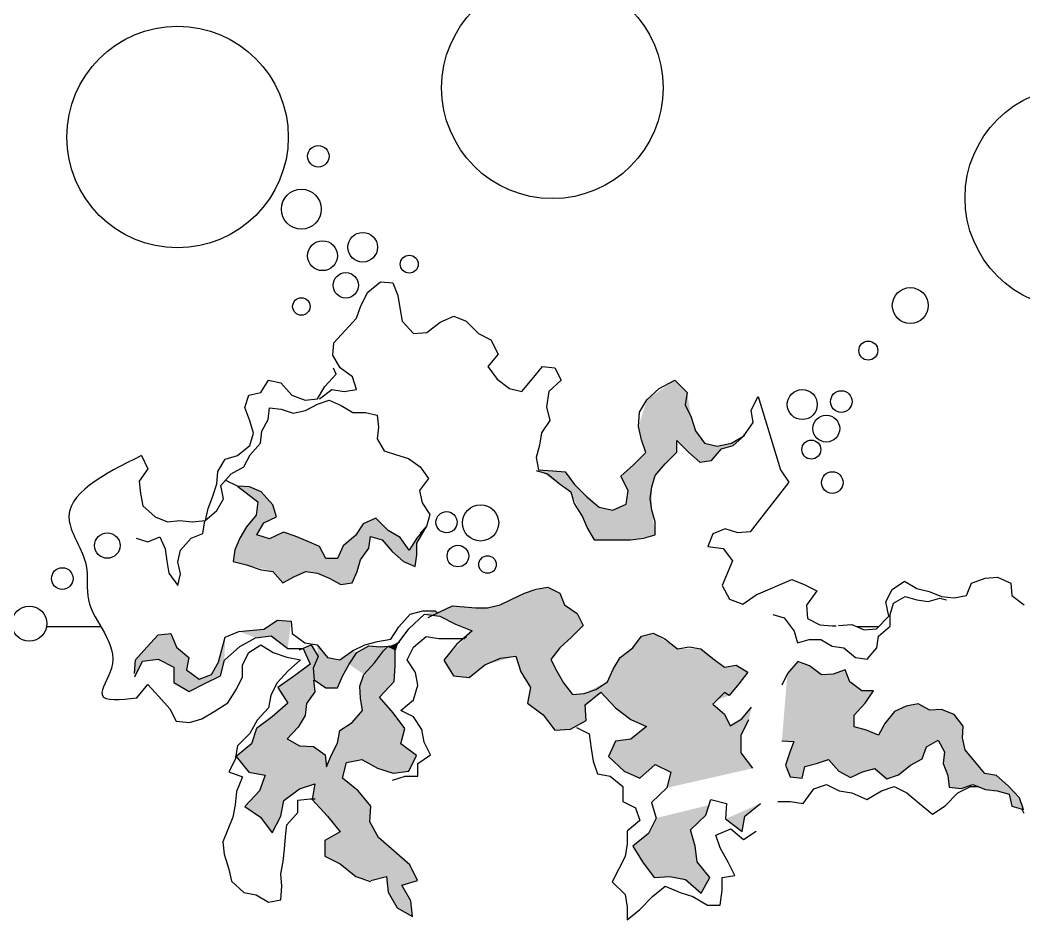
# Model space of a CAD drawing. Header units: millimetres. Extents: x 2133.42 to 2134.8, y 649.95 to 651.52.
# Drawn here: x 2134.3873 to 2134.4541, y 650.9925 to 651.0523 of the extents above; entities that cross this region are included whole.
import ezdxf

# ---------------------------------------------------------------- set-up
doc = ezdxf.new("R2010")
doc.units = ezdxf.units.MM
doc.linetypes.add('CONTINUA', pattern=[0])
for name, color, linetype in [('Hojas01', 64, 'Continuous'), ('Hojas02', 62, 'CONTINUA'), ('Tiesto', 32, 'Continuous')]:
    doc.layers.add(name, color=color, linetype=linetype)

msp = doc.modelspace()

# ---------------------------------------------------------------- linework, layer by layer
at = {"layer": 'Hojas01'}
for centre in [(2134.422747, 651.047821), (2134.397816, 651.044552), (2134.457557, 651.04051)]:
    msp.add_circle(centre, 0.007364, dxfattribs=at)
at = {"layer": 'Hojas02'}
for p, q in [((2134.410482, 651.034231), (2134.411306, 651.034918)), ((2134.411306, 651.034918), (2134.412131, 651.034849)), ((2134.412131, 651.034849), (2134.412474, 651.034025)), ((2134.410001, 651.033339), (2134.410482, 651.034231)), ((2134.412474, 651.034025), (2134.412611, 651.033201)), ((2134.409727, 651.032515), (2134.410001, 651.033339)), ((2134.412611, 651.033201), (2134.412749, 651.032309)), ((2134.408971, 651.031691), (2134.409727, 651.032515)), ((2134.412749, 651.032309), (2134.413504, 651.031485)), ((2134.414397, 651.031554), (2134.41529, 651.03224)), ((2134.41529, 651.03224), (2134.416183, 651.032652)), ((2134.416183, 651.032652), (2134.417007, 651.032309)), ((2134.417007, 651.032309), (2134.417831, 651.031485)), ((2134.408215, 651.030867), (2134.408971, 651.031691)), ((2134.413504, 651.031485), (2134.414397, 651.031554)), ((2134.417831, 651.031485), (2134.418656, 651.031073)), ((2134.408147, 651.030043), (2134.408215, 651.030867)), ((2134.418656, 651.031073), (2134.419137, 651.030112)), ((2134.408628, 651.02922), (2134.408147, 651.030043)), ((2134.419137, 651.030112), (2134.41845, 651.029288)), ((2134.407623, 651.02797), (2134.40836, 651.028788)), ((2134.40836, 651.028788), (2134.408196, 651.029197)), ((2134.409452, 651.028602), (2134.408628, 651.02922)), ((2134.41845, 651.029288), (2134.419068, 651.028464)), ((2134.421403, 651.028464), (2134.42209, 651.029288)), ((2134.42209, 651.029288), (2134.422914, 651.02922)), ((2134.422914, 651.02922), (2134.423326, 651.028396)), ((2134.403366, 651.027561), (2134.403857, 651.028379)), ((2134.403857, 651.028379), (2134.404676, 651.028215)), ((2134.404676, 651.028215), (2134.405413, 651.027397)), ((2134.409727, 651.027778), (2134.409452, 651.028602)), ((2134.419068, 651.028464), (2134.419892, 651.027846)), ((2134.420716, 651.027641), (2134.421403, 651.028464)), ((2134.423326, 651.028396), (2134.422502, 651.027641)), ((2134.429852, 651.027846), (2134.430882, 651.028396)), ((2134.430882, 651.028396), (2134.431706, 651.027572)), ((2134.402302, 651.026579), (2134.402547, 651.027397)), ((2134.402547, 651.027397), (2134.403366, 651.027561)), ((2134.405413, 651.027397), (2134.406313, 651.02707)), ((2134.407132, 651.027151), (2134.407623, 651.02797)), ((2134.407254, 651.02716), (2134.408078, 651.027778)), ((2134.408078, 651.027778), (2134.408902, 651.027641)), ((2134.408902, 651.027641), (2134.409727, 651.027778)), ((2134.419892, 651.027846), (2134.420716, 651.027641)), ((2134.422502, 651.027641), (2134.422365, 651.026611)), ((2134.429027, 651.027091), (2134.429852, 651.027846)), ((2134.431706, 651.027572), (2134.431569, 651.026748)), ((2134.406313, 651.02707), (2134.407132, 651.027151)), ((2134.406334, 651.026376), (2134.40712, 651.026791)), ((2134.40712, 651.026791), (2134.407905, 651.027068)), ((2134.407905, 651.027068), (2134.40869, 651.026699)), ((2134.40869, 651.026699), (2134.409476, 651.026237)), ((2134.428546, 651.026268), (2134.429027, 651.027091)), ((2134.431569, 651.026748), (2134.431981, 651.025924)), ((2134.435965, 651.026405), (2134.436445, 651.027297)), ((2134.436445, 651.027297), (2134.437922, 651.022423)), ((2134.402629, 651.025679), (2134.402302, 651.026579)), ((2134.40384, 651.025776), (2134.403932, 651.026561)), ((2134.403932, 651.026561), (2134.404717, 651.026468)), ((2134.404717, 651.026468), (2134.405503, 651.026191)), ((2134.405503, 651.026191), (2134.406334, 651.026376)), ((2134.409476, 651.026237), (2134.410307, 651.026237)), ((2134.410307, 651.026237), (2134.411092, 651.026053)), ((2134.411092, 651.026053), (2134.411185, 651.025268)), ((2134.422365, 651.026611), (2134.422571, 651.025718)), ((2134.428478, 651.025306), (2134.428546, 651.026268)), ((2134.436102, 651.025581), (2134.435965, 651.026405)), ((2134.402875, 651.02486), (2134.402629, 651.025679)), ((2134.403424, 651.024991), (2134.40384, 651.025776)), ((2134.422571, 651.025718), (2134.422021, 651.024894)), ((2134.431981, 651.025924), (2134.432256, 651.025032)), ((2134.435484, 651.024689), (2134.436102, 651.025581)), ((2134.402629, 651.024042), (2134.402875, 651.02486)), ((2134.403332, 651.024206), (2134.403424, 651.024991)), ((2134.411185, 651.025268), (2134.411092, 651.024483)), ((2134.422021, 651.024894), (2134.421884, 651.024071)), ((2134.428684, 651.024414), (2134.428478, 651.025306)), ((2134.432256, 651.025032), (2134.432874, 651.024208)), ((2134.43466, 651.024208), (2134.435484, 651.024689)), ((2134.434765, 651.024042), (2134.435536, 651.024703)), ((2134.435536, 651.024703), (2134.435536, 651.024813)), ((2134.401811, 651.023388), (2134.402629, 651.024042)), ((2134.402639, 651.023421), (2134.403332, 651.024206)), ((2134.411092, 651.024483), (2134.411554, 651.023698)), ((2134.421884, 651.024071), (2134.421678, 651.023247)), ((2134.428959, 651.02359), (2134.428684, 651.024414)), ((2134.431021, 651.023602), (2134.431021, 651.024373)), ((2134.431021, 651.024373), (2134.431792, 651.023602)), ((2134.432874, 651.024208), (2134.433698, 651.024002)), ((2134.433698, 651.024002), (2134.43466, 651.024208)), ((2134.433994, 651.023822), (2134.434765, 651.024042)), ((2134.395425, 651.023388), (2134.395835, 651.022488)), ((2134.400992, 651.023142), (2134.401811, 651.023388)), ((2134.402223, 651.022636), (2134.402639, 651.023421)), ((2134.411554, 651.023698), (2134.412386, 651.023421)), ((2134.412386, 651.023421), (2134.413171, 651.02319)), ((2134.428134, 651.022766), (2134.428959, 651.02359)), ((2134.43025, 651.022832), (2134.431021, 651.023602)), ((2134.431792, 651.023602), (2134.432563, 651.022942)), ((2134.433334, 651.023052), (2134.433994, 651.023822)), ((2134.400501, 651.022324), (2134.400992, 651.023142)), ((2134.413171, 651.02319), (2134.413957, 651.022636)), ((2134.421678, 651.023247), (2134.421815, 651.022423)), ((2134.42731, 651.022011), (2134.428134, 651.022766)), ((2134.42959, 651.022061), (2134.43025, 651.022832)), ((2134.432563, 651.022942), (2134.433334, 651.023052)), ((2134.395835, 651.022488), (2134.395262, 651.021669)), ((2134.400419, 651.021506), (2134.400501, 651.022324)), ((2134.400698, 651.021389), (2134.401391, 651.022174)), ((2134.401391, 651.022174), (2134.402223, 651.022636)), ((2134.413957, 651.022636), (2134.414511, 651.021851)), ((2134.421662, 651.022392), (2134.422433, 651.022172)), ((2134.421815, 651.022423), (2134.422777, 651.022354)), ((2134.422433, 651.022172), (2134.423203, 651.021511)), ((2134.422777, 651.022354), (2134.423601, 651.022286)), ((2134.423601, 651.022286), (2134.424219, 651.021462)), ((2134.427791, 651.02105), (2134.42731, 651.022011)), ((2134.42937, 651.021291), (2134.42959, 651.022061)), ((2134.437922, 651.022423), (2134.438472, 651.021599)), ((2134.395262, 651.021669), (2134.395343, 651.020851)), ((2134.400173, 651.020687), (2134.400419, 651.021506)), ((2134.400883, 651.020512), (2134.400698, 651.021389)), ((2134.401807, 651.021343), (2134.401022, 651.021712)), ((2134.402592, 651.021297), (2134.401807, 651.021343)), ((2134.401807, 651.021343), (2134.403164, 651.020301)), ((2134.414511, 651.021851), (2134.41391, 651.021066)), ((2134.423203, 651.021511), (2134.423974, 651.020961)), ((2134.424219, 651.021462), (2134.425044, 651.020638)), ((2134.438472, 651.021599), (2134.435896, 651.018304)), ((2134.395343, 651.020851), (2134.395507, 651.020033)), ((2134.399846, 651.019869), (2134.400173, 651.020687)), ((2134.403378, 651.020974), (2134.402592, 651.021297)), ((2134.404163, 651.020096), (2134.403378, 651.020974)), ((2134.41391, 651.021066), (2134.414095, 651.020235)), ((2134.423974, 651.020961), (2134.424194, 651.020191)), ((2134.427654, 651.020158), (2134.427791, 651.02105)), ((2134.42926, 651.020521), (2134.42937, 651.021291)), ((2134.395507, 651.020033), (2134.396326, 651.019296)), ((2134.400421, 651.019727), (2134.400883, 651.020512)), ((2134.403164, 651.020301), (2134.403053, 651.01942)), ((2134.404394, 651.019311), (2134.404163, 651.020096)), ((2134.414095, 651.020235), (2134.414603, 651.01945)), ((2134.424194, 651.020191), (2134.424745, 651.01931)), ((2134.425044, 651.020638), (2134.425868, 651.019952)), ((2134.426761, 651.019746), (2134.427654, 651.020158)), ((2134.42937, 651.01975), (2134.42926, 651.020521)), ((2134.399636, 651.019034), (2134.400421, 651.019727)), ((2134.399682, 651.019051), (2134.399846, 651.019869)), ((2134.403053, 651.01942), (2134.402393, 651.01865)), ((2134.414603, 651.01945), (2134.414372, 651.018665)), ((2134.425868, 651.019952), (2134.426761, 651.019746)), ((2134.42959, 651.01898), (2134.42937, 651.01975)), ((2134.396326, 651.019296), (2134.397144, 651.018969)), ((2134.397144, 651.018969), (2134.397963, 651.019051)), ((2134.397963, 651.019051), (2134.398782, 651.018969)), ((2134.398782, 651.018969), (2134.399682, 651.019051)), ((2134.399497, 651.018203), (2134.399636, 651.019034)), ((2134.403101, 651.018111), (2134.403563, 651.018896)), ((2134.403563, 651.018896), (2134.404394, 651.019311)), ((2134.410169, 651.01885), (2134.40966, 651.018065)), ((2134.411, 651.019219), (2134.410169, 651.01885)), ((2134.411832, 651.018388), (2134.411, 651.019219)), ((2134.414372, 651.018665), (2134.413726, 651.01788)), ((2134.413734, 651.017549), (2134.414372, 651.018665)), ((2134.414372, 651.018665), (2134.413954, 651.01821)), ((2134.424745, 651.01931), (2134.425075, 651.01854)), ((2134.42959, 651.0181), (2134.42959, 651.01898)), ((2134.398712, 651.01788), (2134.399497, 651.018203)), ((2134.402393, 651.01865), (2134.401952, 651.017879)), ((2134.403932, 651.017834), (2134.403101, 651.018111)), ((2134.404856, 651.018296), (2134.403932, 651.017834)), ((2134.405641, 651.018019), (2134.404856, 651.018296)), ((2134.406427, 651.017695), (2134.405641, 651.018019)), ((2134.40966, 651.018065), (2134.408829, 651.017372)), ((2134.410541, 651.017219), (2134.410651, 651.017989)), ((2134.410651, 651.017989), (2134.411422, 651.017769)), ((2134.412617, 651.017926), (2134.411832, 651.018388)), ((2134.425075, 651.01854), (2134.425516, 651.017769)), ((2134.428819, 651.017879), (2134.42959, 651.0181)), ((2134.433423, 651.018167), (2134.43308, 651.017343)), ((2134.434247, 651.01851), (2134.433423, 651.018167)), ((2134.435072, 651.018235), (2134.434247, 651.01851)), ((2134.435896, 651.018304), (2134.435072, 651.018235)), ((2134.395062, 651.01788), (2134.395848, 651.017649)), ((2134.395848, 651.017649), (2134.396633, 651.017972)), ((2134.396633, 651.017972), (2134.397003, 651.017187)), ((2134.398019, 651.017095), (2134.398712, 651.01788)), ((2134.401952, 651.017879), (2134.401622, 651.017109)), ((2134.407258, 651.017326), (2134.406427, 651.017695)), ((2134.407674, 651.016541), (2134.407258, 651.017326)), ((2134.408829, 651.017372), (2134.408459, 651.016541)), ((2134.411422, 651.017769), (2134.412082, 651.016999)), ((2134.413218, 651.017095), (2134.412617, 651.017926)), ((2134.413726, 651.01788), (2134.413218, 651.017095)), ((2134.413734, 651.016779), (2134.413734, 651.017549)), ((2134.425516, 651.017769), (2134.427938, 651.017769)), ((2134.427938, 651.017769), (2134.428819, 651.017879)), ((2134.43308, 651.017343), (2134.43411, 651.017206)), ((2134.397003, 651.017187), (2134.397095, 651.016356)), ((2134.397834, 651.01631), (2134.398019, 651.017095)), ((2134.401622, 651.017109), (2134.401512, 651.016339)), ((2134.40999, 651.016449), (2134.410541, 651.017219)), ((2134.412082, 651.016999), (2134.412853, 651.016339)), ((2134.413624, 651.016008), (2134.413734, 651.016779)), ((2134.43411, 651.017206), (2134.434728, 651.016382)), ((2134.397095, 651.016356), (2134.397234, 651.015571)), ((2134.398019, 651.015525), (2134.397834, 651.01631)), ((2134.401512, 651.016339), (2134.402393, 651.016119)), ((2134.402393, 651.016119), (2134.403384, 651.015788)), ((2134.408459, 651.016541), (2134.407674, 651.016541)), ((2134.40977, 651.015678), (2134.40999, 651.016449)), ((2134.412853, 651.016339), (2134.413624, 651.016008)), ((2134.434728, 651.016382), (2134.434041, 651.014734)), ((2134.397234, 651.015571), (2134.397834, 651.01474)), ((2134.397834, 651.01474), (2134.398019, 651.015525)), ((2134.403384, 651.015788), (2134.404155, 651.015678)), ((2134.404155, 651.015678), (2134.404815, 651.014908)), ((2134.404815, 651.014908), (2134.405586, 651.015348)), ((2134.405586, 651.015348), (2134.406357, 651.015678)), ((2134.406357, 651.015678), (2134.407127, 651.015568)), ((2134.407127, 651.015568), (2134.407898, 651.015238)), ((2134.40944, 651.014908), (2134.40977, 651.015678)), ((2134.407898, 651.015238), (2134.408669, 651.014798)), ((2134.408669, 651.014798), (2134.40944, 651.014908)), ((2134.434041, 651.014734), (2134.434522, 651.013842)), ((2134.436308, 651.014116), (2134.438678, 651.015146)), ((2134.438678, 651.015146), (2134.439502, 651.014803)), ((2134.439502, 651.014803), (2134.440326, 651.014391)), ((2134.445341, 651.01448), (2134.446165, 651.015029)), ((2134.446165, 651.015029), (2134.44699, 651.014549)), ((2134.450287, 651.014068), (2134.45063, 651.014892)), ((2134.45063, 651.014892), (2134.451523, 651.015235)), ((2134.451523, 651.015235), (2134.452347, 651.015304)), ((2134.452347, 651.015304), (2134.45324, 651.014892)), ((2134.45324, 651.014892), (2134.453309, 651.014068)), ((2134.420057, 651.013842), (2134.4209, 651.01423)), ((2134.4209, 651.01423), (2134.421677, 651.014489)), ((2134.421677, 651.014489), (2134.422455, 651.014619)), ((2134.422455, 651.014619), (2134.423233, 651.01423)), ((2134.423233, 651.01423), (2134.423557, 651.013453)), ((2134.435415, 651.013498), (2134.436308, 651.014116)), ((2134.440326, 651.014391), (2134.43964, 651.01343)), ((2134.444929, 651.013656), (2134.445341, 651.01448)), ((2134.445439, 651.013576), (2134.44621, 651.014017)), ((2134.44621, 651.014017), (2134.446981, 651.013797)), ((2134.44699, 651.014549), (2134.447814, 651.014343)), ((2134.447814, 651.014343), (2134.448638, 651.013999)), ((2134.448638, 651.013999), (2134.449462, 651.013931)), ((2134.449462, 651.013931), (2134.450287, 651.014068)), ((2134.453309, 651.014068), (2134.454133, 651.01345)), ((2134.415261, 651.012999), (2134.416103, 651.013388)), ((2134.416103, 651.013388), (2134.416881, 651.013323)), ((2134.416881, 651.013323), (2134.417659, 651.013258)), ((2134.418437, 651.013258), (2134.419279, 651.013453)), ((2134.419279, 651.013453), (2134.420057, 651.013842)), ((2134.423557, 651.013453), (2134.4244, 651.01287)), ((2134.434522, 651.013842), (2134.435415, 651.013498)), ((2134.43964, 651.01343), (2134.439708, 651.012537)), ((2134.445135, 651.012695), (2134.444929, 651.013656)), ((2134.445219, 651.012806), (2134.445439, 651.013576)), ((2134.446981, 651.013797), (2134.447752, 651.013686)), ((2134.447752, 651.013686), (2134.448522, 651.013907)), ((2134.448522, 651.013907), (2134.448963, 651.013797)), ((2134.412542, 651.011993), (2134.413297, 651.012824)), ((2134.413194, 651.011853), (2134.414231, 651.012825)), ((2134.413297, 651.012824), (2134.414128, 651.01305)), ((2134.414128, 651.01305), (2134.414958, 651.01305)), ((2134.414231, 651.012825), (2134.415269, 651.012695)), ((2134.414483, 651.012611), (2134.415261, 651.012999)), ((2134.414958, 651.01305), (2134.415109, 651.012899)), ((2134.415269, 651.012695), (2134.416306, 651.012177)), ((2134.417659, 651.013258), (2134.418437, 651.013258)), ((2134.4244, 651.01287), (2134.424789, 651.012092)), ((2134.437401, 651.012806), (2134.438172, 651.012586)), ((2134.444311, 651.011871), (2134.445135, 651.012695)), ((2134.445219, 651.012036), (2134.445219, 651.012806)), ((2134.403556, 651.011842), (2134.404462, 651.012446)), ((2134.404462, 651.012446), (2134.405368, 651.012371)), ((2134.405368, 651.012371), (2134.405444, 651.01154)), ((2134.412013, 651.011163), (2134.412542, 651.011993)), ((2134.416306, 651.012177), (2134.417407, 651.011723)), ((2134.424789, 651.012092), (2134.424011, 651.011315)), ((2134.438172, 651.012586), (2134.438833, 651.011706)), ((2134.439708, 651.012537), (2134.440533, 651.012125)), ((2134.440533, 651.012125), (2134.441357, 651.012057)), ((2134.441357, 651.012057), (2134.441631, 651.012057)), ((2134.44177, 651.012077), (2134.442662, 651.012146)), ((2134.442662, 651.012146), (2134.443487, 651.011802)), ((2134.444448, 651.011375), (2134.445219, 651.012036)), ((2134.395779, 651.010635), (2134.396534, 651.011465)), ((2134.396534, 651.011465), (2134.397364, 651.01154)), ((2134.397364, 651.01154), (2134.397742, 651.010635)), ((2134.400762, 651.010484), (2134.400989, 651.011314)), ((2134.400989, 651.011314), (2134.401895, 651.011691)), ((2134.401895, 651.011691), (2134.403556, 651.011842)), ((2134.403004, 651.011266), (2134.404041, 651.011396)), ((2134.404041, 651.011396), (2134.405143, 651.010554)), ((2134.405444, 651.01154), (2134.406275, 651.010937)), ((2134.412417, 651.010816), (2134.413194, 651.011853)), ((2134.41351, 651.01065), (2134.414354, 651.011353)), ((2134.414354, 651.011353), (2134.415198, 651.011212)), ((2134.417407, 651.011723), (2134.41637, 651.010816)), ((2134.416886, 651.011212), (2134.417027, 651.011353)), ((2134.424011, 651.011315), (2134.423233, 651.010602)), ((2134.428094, 651.010602), (2134.428678, 651.01138)), ((2134.428678, 651.01138), (2134.429455, 651.011574)), ((2134.429455, 651.011574), (2134.430233, 651.011185)), ((2134.438833, 651.011706), (2134.439053, 651.010935)), ((2134.443487, 651.011802), (2134.444311, 651.011871)), ((2134.444338, 651.010605), (2134.444448, 651.011375)), ((2134.40093, 651.009776), (2134.401967, 651.010683)), ((2134.401967, 651.010683), (2134.403004, 651.011266)), ((2134.402547, 651.010296), (2134.403366, 651.010787)), ((2134.403366, 651.010787), (2134.404185, 651.010296)), ((2134.405927, 651.010473), (2134.406705, 651.010797)), ((2134.406275, 651.010937), (2134.407105, 651.010786)), ((2134.406705, 651.010797), (2134.407159, 651.010019)), ((2134.407105, 651.010786), (2134.407785, 651.009956)), ((2134.409446, 651.010408), (2134.410277, 651.010786)), ((2134.409751, 651.010278), (2134.410529, 651.010732)), ((2134.410277, 651.010786), (2134.411107, 651.011012)), ((2134.410529, 651.010732), (2134.411307, 651.010667)), ((2134.411107, 651.011012), (2134.412013, 651.011163)), ((2134.411307, 651.010667), (2134.412085, 651.010732)), ((2134.411508, 651.010392), (2134.411785, 651.010669)), ((2134.412085, 651.010732), (2134.412603, 651.010991)), ((2134.412287, 651.010428), (2134.412417, 651.010816)), ((2134.413088, 651.009806), (2134.41351, 651.01065)), ((2134.415198, 651.011212), (2134.416886, 651.011212)), ((2134.41637, 651.010816), (2134.415528, 651.00978)), ((2134.430233, 651.011185), (2134.431076, 651.010538)), ((2134.431076, 651.010538), (2134.431854, 651.010667)), ((2134.431854, 651.010667), (2134.432631, 651.010538)), ((2134.439053, 651.010935), (2134.439824, 651.011155)), ((2134.439824, 651.011155), (2134.440594, 651.011155)), ((2134.440594, 651.011155), (2134.441365, 651.010715)), ((2134.441365, 651.010715), (2134.442136, 651.010605)), ((2134.395024, 651.009805), (2134.395779, 651.010635)), ((2134.397742, 651.010635), (2134.398573, 651.009956)), ((2134.400536, 651.009654), (2134.400762, 651.010484)), ((2134.402138, 651.009478), (2134.402547, 651.010296)), ((2134.404185, 651.010296), (2134.405085, 651.009969)), ((2134.405143, 651.010554), (2134.40618, 651.010554)), ((2134.40618, 651.010554), (2134.406634, 651.009517)), ((2134.407159, 651.010019), (2134.406834, 651.009242)), ((2134.408615, 651.009805), (2134.409446, 651.010408)), ((2134.409233, 651.009501), (2134.409751, 651.010278)), ((2134.410908, 651.009608), (2134.411508, 651.010392)), ((2134.412287, 651.009391), (2134.412287, 651.010428)), ((2134.419287, 651.009909), (2134.420324, 651.010039)), ((2134.420324, 651.010039), (2134.420648, 651.009002)), ((2134.423233, 651.010602), (2134.42265, 651.009825)), ((2134.427252, 651.009954), (2134.428094, 651.010602)), ((2134.432631, 651.010538), (2134.433409, 651.00989)), ((2134.442136, 651.010605), (2134.442907, 651.009945)), ((2134.443678, 651.009835), (2134.444338, 651.010605)), ((2134.394948, 651.008899), (2134.395024, 651.009805)), ((2134.394967, 651.008675), (2134.395486, 651.009711)), ((2134.395486, 651.009711), (2134.396523, 651.009841)), ((2134.396523, 651.009841), (2134.39756, 651.009323)), ((2134.39756, 651.009323), (2134.39756, 651.008286)), ((2134.398573, 651.009956), (2134.398422, 651.009125)), ((2134.400083, 651.008824), (2134.400536, 651.009654)), ((2134.400671, 651.00874), (2134.40093, 651.009776)), ((2134.402138, 651.00866), (2134.402138, 651.009478)), ((2134.405085, 651.009969), (2134.405986, 651.009805)), ((2134.405986, 651.009805), (2134.405167, 651.009069)), ((2134.406634, 651.009517), (2134.405597, 651.00874)), ((2134.407785, 651.009956), (2134.408615, 651.009805)), ((2134.408779, 651.008724), (2134.409233, 651.009501)), ((2134.410217, 651.008825), (2134.410908, 651.009608)), ((2134.412222, 651.008355), (2134.412287, 651.009391)), ((2134.41365, 651.008963), (2134.413088, 651.009806)), ((2134.415528, 651.00978), (2134.416176, 651.008743)), ((2134.417213, 651.008614), (2134.41825, 651.009456)), ((2134.41825, 651.009456), (2134.419287, 651.009909)), ((2134.42265, 651.009825), (2134.423039, 651.009048)), ((2134.426798, 651.009177), (2134.427252, 651.009954)), ((2134.433409, 651.00989), (2134.434187, 651.009307)), ((2134.434187, 651.009307), (2134.434965, 651.009436)), ((2134.434965, 651.009436), (2134.435743, 651.008983)), ((2134.439075, 651.009686), (2134.438382, 651.008901)), ((2134.43986, 651.009408), (2134.439075, 651.009686)), ((2134.440646, 651.008808), (2134.43986, 651.009408)), ((2134.442907, 651.009945), (2134.443678, 651.009835)), ((2134.398422, 651.009125), (2134.399252, 651.008522)), ((2134.399252, 651.008522), (2134.400083, 651.008824)), ((2134.399634, 651.008221), (2134.400671, 651.00874)), ((2134.401729, 651.007841), (2134.402138, 651.00866)), ((2134.405167, 651.009069), (2134.40443, 651.008251)), ((2134.405597, 651.00874), (2134.404495, 651.007962)), ((2134.406834, 651.009242), (2134.406899, 651.008464)), ((2134.408455, 651.007946), (2134.408779, 651.008724)), ((2134.40994, 651.008041), (2134.410217, 651.008825)), ((2134.413791, 651.008119), (2134.41365, 651.008963)), ((2134.416176, 651.008743), (2134.417213, 651.008614)), ((2134.420648, 651.009002), (2134.421296, 651.007966)), ((2134.423039, 651.009048), (2134.423492, 651.00827)), ((2134.426409, 651.008335), (2134.426798, 651.009177)), ((2134.435743, 651.008983), (2134.435159, 651.008205)), ((2134.438382, 651.008901), (2134.438012, 651.008116)), ((2134.441431, 651.008854), (2134.440646, 651.008808)), ((2134.442216, 651.009131), (2134.441431, 651.008854)), ((2134.44254, 651.008346), (2134.442216, 651.009131)), ((2134.395098, 651.007269), (2134.395835, 651.008169)), ((2134.395835, 651.008169), (2134.396571, 651.007351)), ((2134.39756, 651.008286), (2134.398597, 651.007703)), ((2134.398597, 651.007703), (2134.399634, 651.008221)), ((2134.40443, 651.008251), (2134.404021, 651.007432)), ((2134.40685, 651.008456), (2134.406942, 651.007672)), ((2134.406899, 651.008464), (2134.407677, 651.007946)), ((2134.409986, 651.007258), (2134.40994, 651.008041)), ((2134.41125, 651.007318), (2134.412222, 651.008355)), ((2134.41351, 651.007135), (2134.413791, 651.008119)), ((2134.423492, 651.00827), (2134.424076, 651.007493)), ((2134.425631, 651.007817), (2134.426409, 651.008335)), ((2134.435159, 651.008205), (2134.434511, 651.007428)), ((2134.443325, 651.007746), (2134.44254, 651.008346)), ((2134.396571, 651.007351), (2134.397308, 651.006532)), ((2134.401156, 651.006941), (2134.401729, 651.007841)), ((2134.404021, 651.007432), (2134.403857, 651.006614)), ((2134.404495, 651.007962), (2134.405143, 651.006926)), ((2134.406942, 651.007672), (2134.406389, 651.006889)), ((2134.407677, 651.007946), (2134.408455, 651.007946)), ((2134.412157, 651.006281), (2134.41125, 651.007318)), ((2134.421296, 651.007966), (2134.421102, 651.006929)), ((2134.424076, 651.007493), (2134.424853, 651.007557)), ((2134.424853, 651.007557), (2134.425631, 651.007817)), ((2134.424926, 651.0068), (2134.425963, 651.007642)), ((2134.425963, 651.007642), (2134.426936, 651.006605)), ((2134.434187, 651.007622), (2134.433409, 651.006845)), ((2134.434511, 651.007428), (2134.434187, 651.007622)), ((2134.44411, 651.007746), (2134.443325, 651.007746)), ((2134.443556, 651.006915), (2134.44411, 651.007746)), ((2134.400255, 651.006369), (2134.401156, 651.006941)), ((2134.405143, 651.006926), (2134.404106, 651.006019)), ((2134.406389, 651.006889), (2134.406297, 651.006105)), ((2134.410124, 651.006428), (2134.409986, 651.007258)), ((2134.412665, 651.006432), (2134.41351, 651.007135)), ((2134.421102, 651.006929), (2134.422139, 651.006152)), ((2134.424991, 651.005763), (2134.424926, 651.0068)), ((2134.433409, 651.006845), (2134.434187, 651.006197)), ((2134.435354, 651.005873), (2134.436002, 651.006651)), ((2134.442817, 651.00613), (2134.443556, 651.006915)), ((2134.446282, 651.00673), (2134.445496, 651.006361)), ((2134.447067, 651.006869), (2134.446282, 651.00673)), ((2134.447852, 651.006453), (2134.447067, 651.006869)), ((2134.397308, 651.006532), (2134.397717, 651.005714)), ((2134.399437, 651.005878), (2134.400255, 651.006369)), ((2134.404106, 651.006019), (2134.403069, 651.005241)), ((2134.403857, 651.006614), (2134.40312, 651.005796)), ((2134.406297, 651.006105), (2134.405836, 651.005322)), ((2134.409433, 651.005644), (2134.410124, 651.006428)), ((2134.412935, 651.005245), (2134.412157, 651.006281)), ((2134.41351, 651.00601), (2134.412665, 651.006432)), ((2134.414072, 651.005166), (2134.41351, 651.00601)), ((2134.422139, 651.006152), (2134.422917, 651.005115)), ((2134.426936, 651.006605), (2134.427973, 651.005828)), ((2134.434187, 651.006197), (2134.434576, 651.00542)), ((2134.442817, 651.005345), (2134.442817, 651.00613)), ((2134.445496, 651.006361), (2134.444849, 651.005576)), ((2134.448638, 651.0065), (2134.447852, 651.006453)), ((2134.449469, 651.006176), (2134.448638, 651.0065)), ((2134.45007, 651.005391), (2134.449469, 651.006176)), ((2134.397717, 651.005714), (2134.398618, 651.005632)), ((2134.398618, 651.005632), (2134.399437, 651.005878)), ((2134.40312, 651.005796), (2134.402629, 651.004896)), ((2134.405836, 651.005322), (2134.405098, 651.004538)), ((2134.408603, 651.005091), (2134.409433, 651.005644)), ((2134.423954, 651.00518), (2134.424991, 651.005763)), ((2134.424342, 651.005307), (2134.425186, 651.004885)), ((2134.427973, 651.005828), (2134.42901, 651.005375)), ((2134.42901, 651.005375), (2134.427973, 651.004532)), ((2134.434576, 651.00542), (2134.435354, 651.005873)), ((2134.435297, 651.004791), (2134.435815, 651.005828)), ((2134.443648, 651.005114), (2134.442817, 651.005345)), ((2134.444849, 651.005576), (2134.444434, 651.004791)), ((2134.450023, 651.004606), (2134.45007, 651.005391)), ((2134.402629, 651.004896), (2134.401811, 651.004078)), ((2134.403069, 651.005241), (2134.402745, 651.004205)), ((2134.408464, 651.004262), (2134.408603, 651.005091)), ((2134.412676, 651.004208), (2134.412935, 651.005245)), ((2134.414213, 651.004322), (2134.414072, 651.005166)), ((2134.422917, 651.005115), (2134.423954, 651.00518)), ((2134.425186, 651.004885), (2134.425327, 651.003901)), ((2134.435297, 651.003625), (2134.435297, 651.004791)), ((2134.444434, 651.004791), (2134.443648, 651.005114)), ((2134.401811, 651.004078), (2134.401647, 651.003178)), ((2134.402745, 651.004205), (2134.401708, 651.003363)), ((2134.405098, 651.004538), (2134.405928, 651.004077)), ((2134.405928, 651.004077), (2134.40685, 651.004031)), ((2134.40685, 651.004031), (2134.407634, 651.003478)), ((2134.408049, 651.003478), (2134.408464, 651.004262)), ((2134.413713, 651.003431), (2134.412676, 651.004208)), ((2134.414635, 651.003479), (2134.414213, 651.004322)), ((2134.426936, 651.004403), (2134.426482, 651.003366)), ((2134.427973, 651.004532), (2134.426936, 651.004403)), ((2134.438012, 651.004422), (2134.438798, 651.004376)), ((2134.438798, 651.004376), (2134.438521, 651.003591)), ((2134.447344, 651.003221), (2134.447621, 651.004006)), ((2134.447621, 651.004006), (2134.448407, 651.004468)), ((2134.448407, 651.004468), (2134.448822, 651.003683)), ((2134.450208, 651.003822), (2134.450023, 651.004606)), ((2134.401708, 651.003363), (2134.402551, 651.002326)), ((2134.407634, 651.003478), (2134.407726, 651.002694)), ((2134.407726, 651.002694), (2134.408049, 651.003478)), ((2134.413194, 651.002394), (2134.413713, 651.003431)), ((2134.413791, 651.002916), (2134.414635, 651.003479)), ((2134.425327, 651.003901), (2134.425468, 651.003057)), ((2134.426482, 651.003366), (2134.427519, 651.002394)), ((2134.436075, 651.002589), (2134.435297, 651.003625)), ((2134.438521, 651.003591), (2134.438243, 651.002806)), ((2134.448822, 651.003683), (2134.44873, 651.002898)), ((2134.450855, 651.003037), (2134.450208, 651.003822)), ((2134.401647, 651.003178), (2134.401238, 651.002359)), ((2134.408787, 651.001941), (2134.409046, 651.002978)), ((2134.409046, 651.002978), (2134.410083, 651.003172)), ((2134.410083, 651.003172), (2134.41112, 651.002589)), ((2134.413791, 651.002073), (2134.413791, 651.002916)), ((2134.425468, 651.003057), (2134.425749, 651.002213)), ((2134.428556, 651.001941), (2134.429593, 651.002848)), ((2134.429593, 651.002848), (2134.43063, 651.00233)), ((2134.438243, 651.002806), (2134.438567, 651.002021)), ((2134.439352, 651.001928), (2134.439537, 651.002713)), ((2134.439537, 651.002713), (2134.440322, 651.002898)), ((2134.440322, 651.002898), (2134.441108, 651.003175)), ((2134.441108, 651.003175), (2134.441801, 651.00239)), ((2134.445773, 651.002159), (2134.446559, 651.002806)), ((2134.446559, 651.002806), (2134.447344, 651.003221)), ((2134.44873, 651.002898), (2134.449053, 651.002113)), ((2134.451502, 651.002252), (2134.450855, 651.003037)), ((2134.401238, 651.002359), (2134.402138, 651.002032)), ((2134.402138, 651.002032), (2134.401729, 651.00105)), ((2134.402551, 651.002326), (2134.403653, 651.002132)), ((2134.403653, 651.002132), (2134.403264, 651.001095)), ((2134.41112, 651.002589), (2134.412157, 651.002265)), ((2134.412103, 651.001791), (2134.412947, 651.002073)), ((2134.412157, 651.002265), (2134.413194, 651.002394)), ((2134.412947, 651.002073), (2134.413791, 651.002073)), ((2134.425749, 651.002213), (2134.426593, 651.002073)), ((2134.426593, 651.002073), (2134.427437, 651.00137)), ((2134.427519, 651.002394), (2134.428556, 651.001941)), ((2134.43063, 651.00233), (2134.430371, 651.001293)), ((2134.438567, 651.002021), (2134.439352, 651.001928)), ((2134.441801, 651.00239), (2134.442586, 651.001975)), ((2134.442586, 651.001975), (2134.443371, 651.002344)), ((2134.443371, 651.002344), (2134.444203, 651.002575)), ((2134.444203, 651.002575), (2134.444988, 651.001882)), ((2134.444988, 651.001882), (2134.445773, 651.002159)), ((2134.449053, 651.002113), (2134.449146, 651.001328)), ((2134.452287, 651.002113), (2134.451502, 651.002252)), ((2134.453072, 651.001421), (2134.452287, 651.002113)), ((2134.405921, 651.001225), (2134.406958, 651.001549)), ((2134.406958, 651.001549), (2134.406764, 651.000512)), ((2134.409824, 651.001099), (2134.408787, 651.001941)), ((2134.427437, 651.00137), (2134.427437, 651.000385)), ((2134.430371, 651.001293), (2134.429334, 651.000321)), ((2134.440142, 651.001229), (2134.440986, 651.00151)), ((2134.440986, 651.00151), (2134.44183, 651.001088)), ((2134.444643, 651.001088), (2134.445487, 651.00137)), ((2134.445487, 651.00137), (2134.446332, 651.000948)), ((2134.449146, 651.001328), (2134.449931, 651.001236)), ((2134.449708, 651.000948), (2134.450552, 651.00137)), ((2134.449931, 651.001236), (2134.450716, 651.001513)), ((2134.450552, 651.00137), (2134.451115, 651.00137)), ((2134.450716, 651.001513), (2134.451548, 651.00119)), ((2134.453812, 651.000636), (2134.453072, 651.001421)), ((2134.401729, 651.00105), (2134.401647, 651.00015)), ((2134.403264, 651.001095), (2134.402291, 651.000059)), ((2134.404884, 651.000447), (2134.405921, 651.001225)), ((2134.410667, 651.000062), (2134.409824, 651.001099)), ((2134.439438, 651.000245), (2134.440142, 651.001229)), ((2134.44183, 651.001088), (2134.442674, 651.000948)), ((2134.442674, 651.000948), (2134.443659, 651.000526)), ((2134.443659, 651.000526), (2134.444643, 651.001088)), ((2134.446332, 651.000948), (2134.447176, 651.000245)), ((2134.448864, 651.000104), (2134.449708, 651.000948)), ((2134.451548, 651.00119), (2134.452333, 651.001097)), ((2134.452333, 651.001097), (2134.453119, 651.000866)), ((2134.453119, 651.000866), (2134.453303, 651.000082)), ((2134.454089, 650.999851), (2134.453812, 651.000636)), ((2134.401647, 651.00015), (2134.401483, 650.999332)), ((2134.402291, 651.000059), (2134.403328, 650.999346)), ((2134.40469, 650.999411), (2134.404884, 651.000447)), ((2134.405822, 651.000477), (2134.406641, 651.000559)), ((2134.405822, 650.999659), (2134.405822, 651.000477)), ((2134.406641, 651.000559), (2134.406968, 651.000559)), ((2134.406764, 651.000512), (2134.407801, 650.999411)), ((2134.410602, 650.999026), (2134.410667, 651.000062)), ((2134.427437, 651.000385), (2134.428281, 650.999963)), ((2134.428281, 650.999963), (2134.428563, 650.99912)), ((2134.429334, 651.000321), (2134.429658, 650.999285)), ((2134.432963, 650.999479), (2134.433288, 651.000516)), ((2134.433288, 651.000516), (2134.434325, 651.000257)), ((2134.434325, 651.000257), (2134.43426, 650.99922)), ((2134.435556, 650.999414), (2134.436593, 651.000257)), ((2134.43775, 651.000385), (2134.438594, 651.000385)), ((2134.438594, 651.000385), (2134.439438, 651.000245)), ((2134.447176, 651.000245), (2134.44802, 650.999542)), ((2134.44802, 650.999542), (2134.448864, 651.000104)), ((2134.453303, 651.000082), (2134.454089, 650.999851)), ((2134.401483, 650.999332), (2134.401156, 650.998514)), ((2134.403328, 650.999346), (2134.404106, 650.998309)), ((2134.404106, 650.998309), (2134.40469, 650.999411)), ((2134.405085, 650.998841), (2134.405822, 650.999659)), ((2134.407801, 650.999411), (2134.408643, 650.998374)), ((2134.431926, 650.998507), (2134.432963, 650.999479)), ((2134.435362, 650.998378), (2134.435556, 650.999414)), ((2134.454133, 650.999583), (2134.453996, 650.999857)), ((2134.405003, 650.998023), (2134.405085, 650.998841)), ((2134.411185, 650.997989), (2134.410602, 650.999026)), ((2134.428563, 650.99912), (2134.427718, 650.998417)), ((2134.429658, 650.999285), (2134.429139, 650.998248)), ((2134.43426, 650.99922), (2134.435362, 650.998378)), ((2134.401156, 650.998514), (2134.400828, 650.997696)), ((2134.404921, 650.997205), (2134.405003, 650.998023)), ((2134.408643, 650.998374), (2134.407606, 650.997791)), ((2134.413259, 650.996175), (2134.411185, 650.997989)), ((2134.427718, 650.998417), (2134.427718, 650.997573)), ((2134.429139, 650.998248), (2134.428102, 650.997406)), ((2134.43225, 650.997406), (2134.431926, 650.998507)), ((2134.433627, 650.998136), (2134.434612, 650.998557)), ((2134.433909, 650.997292), (2134.433627, 650.998136)), ((2134.434612, 650.998557), (2134.435456, 650.997854)), ((2134.435456, 650.997854), (2134.4363, 650.998417)), ((2134.400828, 650.997696), (2134.40091, 650.996877)), ((2134.407606, 650.997791), (2134.407606, 650.996755)), ((2134.427718, 650.997573), (2134.427578, 650.996729)), ((2134.428102, 650.997406), (2134.42875, 650.99637)), ((2134.43238, 650.99637), (2134.43225, 650.997406)), ((2134.434471, 650.996308), (2134.433909, 650.997292)), ((2134.40091, 650.996877), (2134.401238, 650.995895)), ((2134.40484, 650.996386), (2134.404921, 650.997205)), ((2134.407606, 650.996755), (2134.408643, 650.996236)), ((2134.427578, 650.996729), (2134.426734, 650.995042)), ((2134.404676, 650.995568), (2134.40484, 650.996386)), ((2134.408643, 650.996236), (2134.40968, 650.995394)), ((2134.413778, 650.995139), (2134.413259, 650.996175)), ((2134.42875, 650.99637), (2134.429528, 650.995333)), ((2134.433223, 650.995333), (2134.43238, 650.99637)), ((2134.434893, 650.995464), (2134.434471, 650.996308)), ((2134.401238, 650.995895), (2134.401401, 650.995077)), ((2134.404758, 650.99475), (2134.404676, 650.995568)), ((2134.40968, 650.995394), (2134.410653, 650.99507)), ((2134.410667, 650.995139), (2134.411704, 650.995398)), ((2134.411704, 650.995398), (2134.411833, 650.994361)), ((2134.429528, 650.995333), (2134.430565, 650.995398)), ((2134.430565, 650.995398), (2134.431602, 650.995203)), ((2134.432639, 650.994296), (2134.433223, 650.995333)), ((2134.434049, 650.995323), (2134.434893, 650.995464)), ((2134.434049, 650.99448), (2134.434049, 650.995323)), ((2134.401401, 650.995077), (2134.40222, 650.994341)), ((2134.404676, 650.99385), (2134.404758, 650.99475)), ((2134.412741, 650.994815), (2134.413778, 650.995139)), ((2134.413324, 650.993778), (2134.412741, 650.994815)), ((2134.426734, 650.995042), (2134.427578, 650.994198)), ((2134.429407, 650.994058), (2134.430251, 650.994761)), ((2134.430251, 650.994761), (2134.431236, 650.994339)), ((2134.431602, 650.995203), (2134.432639, 650.994296)), ((2134.40222, 650.994341), (2134.403039, 650.994177)), ((2134.403039, 650.994177), (2134.403857, 650.993686)), ((2134.411833, 650.994361), (2134.412417, 650.993325)), ((2134.427578, 650.994198), (2134.427718, 650.993355)), ((2134.428563, 650.993214), (2134.429407, 650.994058)), ((2134.431236, 650.994339), (2134.43208, 650.994058)), ((2134.43208, 650.994058), (2134.433064, 650.993495)), ((2134.433909, 650.993495), (2134.434049, 650.99448)), ((2134.403857, 650.993686), (2134.404676, 650.99385)), ((2134.412417, 650.993325), (2134.413454, 650.992742)), ((2134.413454, 650.992742), (2134.413324, 650.993778)), ((2134.427718, 650.993355), (2134.427718, 650.992511)), ((2134.433064, 650.993495), (2134.433909, 650.993495)), ((2134.427718, 650.992511), (2134.428563, 650.993214))]:
    msp.add_line(p, q, dxfattribs=at)
for centre, radius in [((2134.407179, 651.043272), 0.000717), ((2134.406053, 651.039756), 0.001327), ((2134.410133, 651.037225), 0.000984), ((2134.40746, 651.036663), 0.000994), ((2134.413228, 651.036101), 0.000597), ((2134.409008, 651.034694), 0.000844), ((2134.446553, 651.033347), 0.001196), ((2134.406053, 651.033288), 0.00058), ((2134.44376, 651.030356), 0.000631), ((2134.439371, 651.026766), 0.000997), ((2134.441964, 651.026966), 0.000719), ((2134.440967, 651.025171), 0.000892), ((2134.439969, 651.023775), 0.000631), ((2134.441366, 651.021582), 0.000719), ((2134.417974, 651.0189), 0.001202), ((2134.415709, 651.018946), 0.000703), ((2134.393144, 651.017395), 0.000846), ((2134.416464, 651.016696), 0.000717), ((2134.418433, 651.016134), 0.00058), ((2134.390151, 651.015201), 0.000719), ((2134.387957, 651.01221), 0.001163)]:
    msp.add_circle(centre, radius, dxfattribs=at)
msp.add_spline([(2134.395425, 651.023388), (2134.390612, 651.019023), (2134.391733, 651.016071), (2134.391886, 651.01378), (2134.393416, 651.009249), (2134.392804, 651.007467), (2134.395098, 651.007269)], degree=3, dxfattribs=at)
for points in [[(2134.431021, 651.024373), (2134.429027, 651.027091), (2134.431021, 651.024373), (2134.430882, 651.028396)], [(2134.431021, 651.024373), (2134.430882, 651.028396), (2134.431021, 651.024373), (2134.431706, 651.027572)], [(2134.431021, 651.024373), (2134.431706, 651.027572), (2134.431021, 651.024373), (2134.431981, 651.025924)], [(2134.431021, 651.024373), (2134.428478, 651.025306), (2134.431021, 651.024373), (2134.429027, 651.027091)], [(2134.431021, 651.024373), (2134.431981, 651.025924), (2134.431021, 651.024373), (2134.432256, 651.025032)], [(2134.431021, 651.023602), (2134.428959, 651.02359), (2134.431021, 651.024373), (2134.428478, 651.025306)], [(2134.431021, 651.024373), (2134.432256, 651.025032), (2134.431792, 651.023602), (2134.432874, 651.024208)], [(2134.434765, 651.024042), (2134.43466, 651.024208), (2134.435536, 651.024703)], [(2134.431792, 651.023602), (2134.432874, 651.024208), (2134.432563, 651.022942), (2134.432874, 651.024208)], [(2134.432563, 651.022942), (2134.432874, 651.024208), (2134.433334, 651.023052), (2134.432874, 651.024208)], [(2134.433334, 651.023052), (2134.432874, 651.024208), (2134.433994, 651.023822), (2134.433698, 651.024002)], [(2134.433994, 651.023822), (2134.433698, 651.024002), (2134.434765, 651.024042), (2134.43466, 651.024208)], [(2134.42959, 651.022061), (2134.42731, 651.022011), (2134.42959, 651.022061), (2134.428959, 651.02359)], [(2134.42959, 651.022061), (2134.428959, 651.02359), (2134.431021, 651.023602), (2134.428959, 651.02359)], [(2134.421815, 651.022423), (2134.423601, 651.022286), (2134.423974, 651.020961), (2134.424219, 651.021462)], [(2134.42937, 651.021291), (2134.427791, 651.02105), (2134.42959, 651.022061), (2134.42731, 651.022011)], [(2134.401807, 651.021343), (2134.402592, 651.021297), (2134.403164, 651.020301), (2134.403378, 651.020974)], [(2134.423974, 651.020961), (2134.424219, 651.021462), (2134.424745, 651.01931), (2134.425868, 651.019952)], [(2134.403164, 651.020301), (2134.403378, 651.020974), (2134.403164, 651.020301), (2134.404163, 651.020096)], [(2134.42937, 651.01975), (2134.427654, 651.020158), (2134.42937, 651.021291), (2134.427791, 651.02105)], [(2134.403164, 651.020301), (2134.404163, 651.020096), (2134.403053, 651.01942), (2134.404394, 651.019311)], [(2134.427938, 651.017769), (2134.426761, 651.019746), (2134.42959, 651.0181), (2134.427654, 651.020158)], [(2134.42959, 651.0181), (2134.427654, 651.020158), (2134.42937, 651.01975), (2134.427654, 651.020158)], [(2134.403053, 651.01942), (2134.403563, 651.018896), (2134.402393, 651.01865), (2134.403101, 651.018111)], [(2134.403053, 651.01942), (2134.404394, 651.019311), (2134.403053, 651.01942), (2134.403563, 651.018896)], [(2134.424745, 651.01931), (2134.425868, 651.019952), (2134.425516, 651.017769), (2134.425868, 651.019952)], [(2134.425516, 651.017769), (2134.425868, 651.019952), (2134.427938, 651.017769), (2134.426761, 651.019746)], [(2134.410541, 651.017219), (2134.40966, 651.018065), (2134.410651, 651.017989), (2134.410169, 651.01885)], [(2134.410651, 651.017989), (2134.410169, 651.01885), (2134.410651, 651.017989), (2134.411, 651.019219)], [(2134.410651, 651.017989), (2134.411, 651.019219), (2134.411422, 651.017769), (2134.411832, 651.018388)], [(2134.401622, 651.017109), (2134.403101, 651.018111), (2134.401512, 651.016339), (2134.403932, 651.017834)], [(2134.402393, 651.01865), (2134.403101, 651.018111), (2134.401622, 651.017109), (2134.403101, 651.018111)], [(2134.404155, 651.015678), (2134.403932, 651.017834), (2134.404155, 651.015678), (2134.404856, 651.018296)], [(2134.404155, 651.015678), (2134.404856, 651.018296), (2134.404815, 651.014908), (2134.406427, 651.017695)], [(2134.40999, 651.016449), (2134.408829, 651.017372), (2134.410541, 651.017219), (2134.40966, 651.018065)], [(2134.411422, 651.017769), (2134.411832, 651.018388), (2134.412082, 651.016999), (2134.412617, 651.017926)], [(2134.413624, 651.016008), (2134.413218, 651.017095), (2134.413734, 651.017549), (2134.413954, 651.01821)], [(2134.401512, 651.016339), (2134.403932, 651.017834), (2134.402393, 651.016119), (2134.403932, 651.017834)], [(2134.402393, 651.016119), (2134.403932, 651.017834), (2134.404155, 651.015678), (2134.403932, 651.017834)], [(2134.404815, 651.014908), (2134.406427, 651.017695), (2134.404815, 651.014908), (2134.407258, 651.017326)], [(2134.404815, 651.014908), (2134.407258, 651.017326), (2134.406357, 651.015678), (2134.407674, 651.016541)], [(2134.40944, 651.014908), (2134.408459, 651.016541), (2134.40999, 651.016449), (2134.408829, 651.017372)], [(2134.412082, 651.016999), (2134.412617, 651.017926), (2134.412853, 651.016339), (2134.413218, 651.017095)], [(2134.412853, 651.016339), (2134.413218, 651.017095), (2134.413624, 651.016008), (2134.413218, 651.017095)], [(2134.406357, 651.015678), (2134.407674, 651.016541), (2134.407127, 651.015568), (2134.407674, 651.016541)], [(2134.407127, 651.015568), (2134.407674, 651.016541), (2134.408669, 651.014798), (2134.408459, 651.016541)], [(2134.408669, 651.014798), (2134.408459, 651.016541), (2134.40944, 651.014908), (2134.408459, 651.016541)], [(2134.419279, 651.013453), (2134.4209, 651.01423), (2134.419279, 651.013453), (2134.423557, 651.013453)], [(2134.4209, 651.01423), (2134.422455, 651.014619), (2134.423557, 651.013453), (2134.423233, 651.01423)], [(2134.414775, 651.012757), (2134.415261, 651.012999), (2134.415269, 651.012695), (2134.416103, 651.013388)], [(2134.415269, 651.012695), (2134.416103, 651.013388), (2134.416306, 651.012177), (2134.416881, 651.013323)], [(2134.416306, 651.012177), (2134.416881, 651.013323), (2134.417407, 651.011723), (2134.418437, 651.013258)], [(2134.417407, 651.011723), (2134.418437, 651.013258), (2134.417407, 651.011723), (2134.419279, 651.013453)], [(2134.417407, 651.011723), (2134.419279, 651.013453), (2134.417407, 651.011723), (2134.424011, 651.011315)], [(2134.419279, 651.013453), (2134.423557, 651.013453), (2134.424011, 651.011315)], [(2134.423557, 651.013453), (2134.4244, 651.01287), (2134.424011, 651.011315), (2134.424789, 651.012092)], [(2134.414231, 651.012825), (2134.414958, 651.01305), (2134.414775, 651.012757), (2134.415261, 651.012999)], [(2134.403556, 651.011842), (2134.404041, 651.011396), (2134.404462, 651.012446), (2134.405143, 651.010554)], [(2134.404462, 651.012446), (2134.405143, 651.010554), (2134.405368, 651.012371)], [(2134.395486, 651.009711), (2134.395024, 651.009805), (2134.396523, 651.009841), (2134.396534, 651.011465)], [(2134.396523, 651.009841), (2134.396534, 651.011465), (2134.397041, 651.009582), (2134.397364, 651.01154)], [(2134.397041, 651.009582), (2134.397364, 651.01154), (2134.39756, 651.009323), (2134.397742, 651.010635)], [(2134.40093, 651.009776), (2134.400536, 651.009654), (2134.400989, 651.011314)], [(2134.401895, 651.011691), (2134.403004, 651.011266), (2134.403556, 651.011842), (2134.404041, 651.011396)], [(2134.424011, 651.011315), (2134.417407, 651.011723), (2134.423233, 651.010602), (2134.415528, 651.00978)], [(2134.427973, 651.005828), (2134.428094, 651.010602), (2134.42901, 651.005375), (2134.428678, 651.01138)], [(2134.42901, 651.005375), (2134.428678, 651.01138), (2134.42901, 651.005375), (2134.429455, 651.011574)], [(2134.42901, 651.005375), (2134.429455, 651.011574), (2134.42901, 651.005375), (2134.431076, 651.010538)], [(2134.406121, 651.010554), (2134.406705, 651.010797), (2134.406634, 651.009517), (2134.407159, 651.010019)], [(2134.407159, 651.010019), (2134.407105, 651.010786), (2134.406834, 651.009242), (2134.407785, 651.009956)], [(2134.409751, 651.010278), (2134.411508, 651.010392), (2134.410529, 651.010732), (2134.411913, 651.010718)], [(2134.411508, 651.010392), (2134.412287, 651.009391), (2134.411785, 651.010669), (2134.412287, 651.010428)], [(2134.411785, 651.010669), (2134.412287, 651.010428), (2134.412514, 651.010947)], [(2134.39756, 651.009323), (2134.397742, 651.010635), (2134.398573, 651.009956)], [(2134.406634, 651.009517), (2134.407159, 651.010019), (2134.404495, 651.007962), (2134.406834, 651.009242)], [(2134.409233, 651.009501), (2134.408615, 651.009805), (2134.409751, 651.010278), (2134.409446, 651.010408)], [(2134.409233, 651.009501), (2134.410217, 651.008825), (2134.409751, 651.010278), (2134.411508, 651.010392)], [(2134.410217, 651.008825), (2134.412222, 651.008355), (2134.411508, 651.010392), (2134.412287, 651.009391)], [(2134.415528, 651.00978), (2134.416176, 651.008743), (2134.41938, 651.010191), (2134.41825, 651.009456)], [(2134.41825, 651.009456), (2134.41938, 651.010191), (2134.420324, 651.010039)], [(2134.41938, 651.010191), (2134.420324, 651.010039), (2134.423233, 651.010602)], [(2134.420324, 651.010039), (2134.423233, 651.010602), (2134.420648, 651.009002), (2134.42265, 651.009825)], [(2134.426936, 651.006605), (2134.426798, 651.009177), (2134.427973, 651.005828), (2134.428094, 651.010602)], [(2134.426798, 651.009177), (2134.427252, 651.009954), (2134.428094, 651.010602)], [(2134.42901, 651.005375), (2134.431076, 651.010538), (2134.42901, 651.005375), (2134.432631, 651.010538)], [(2134.42901, 651.005375), (2134.432631, 651.010538), (2134.42901, 651.005375), (2134.434187, 651.009307)], [(2134.394967, 651.008675), (2134.394948, 651.008899), (2134.395486, 651.009711), (2134.395024, 651.009805)], [(2134.39756, 651.009323), (2134.398573, 651.009956), (2134.39756, 651.008286), (2134.398422, 651.009125)], [(2134.400671, 651.00874), (2134.400083, 651.008824), (2134.40093, 651.009776), (2134.400536, 651.009654)], [(2134.406834, 651.009242), (2134.407785, 651.009956), (2134.406899, 651.008464), (2134.407785, 651.009956)], [(2134.406899, 651.008464), (2134.407785, 651.009956), (2134.407677, 651.007946), (2134.408615, 651.009805)], [(2134.407677, 651.007946), (2134.408615, 651.009805), (2134.408455, 651.007946), (2134.408615, 651.009805)], [(2134.408455, 651.007946), (2134.408615, 651.009805), (2134.409233, 651.009501), (2134.408615, 651.009805)], [(2134.416176, 651.008743), (2134.41825, 651.009456), (2134.417213, 651.008614)], [(2134.420648, 651.009002), (2134.42265, 651.009825), (2134.421296, 651.007966), (2134.423039, 651.009048)], [(2134.434187, 651.009307), (2134.42901, 651.005375), (2134.433409, 651.006845), (2134.427973, 651.004532)], [(2134.435743, 651.008983), (2134.434511, 651.007428), (2134.434187, 651.009307), (2134.42901, 651.005375)], [(2134.434187, 651.009307), (2134.434965, 651.009436), (2134.435743, 651.008983)], [(2134.438012, 651.004422), (2134.438382, 651.008901), (2134.438798, 651.004376), (2134.439075, 651.009686)], [(2134.441108, 651.003175), (2134.438798, 651.004376), (2134.439075, 651.009686)], [(2134.441108, 651.003175), (2134.439075, 651.009686), (2134.43986, 651.009408)], [(2134.441108, 651.003175), (2134.43986, 651.009408), (2134.441108, 651.003175), (2134.440646, 651.008808)], [(2134.39756, 651.008286), (2134.398422, 651.009125), (2134.398597, 651.007703), (2134.399252, 651.008522)], [(2134.398597, 651.007703), (2134.399252, 651.008522), (2134.400671, 651.00874), (2134.400083, 651.008824)], [(2134.404495, 651.007962), (2134.406834, 651.009242), (2134.405143, 651.006926), (2134.406899, 651.008464)], [(2134.40994, 651.008041), (2134.41125, 651.007318), (2134.410217, 651.008825), (2134.412222, 651.008355)], [(2134.421296, 651.007966), (2134.423039, 651.009048), (2134.421102, 651.006929), (2134.423492, 651.00827)], [(2134.425963, 651.007642), (2134.426409, 651.008335), (2134.426936, 651.006605), (2134.426798, 651.009177)], [(2134.441108, 651.003175), (2134.440646, 651.008808), (2134.441108, 651.003175), (2134.441431, 651.008854)], [(2134.441108, 651.003175), (2134.442216, 651.009131), (2134.441108, 651.003175), (2134.44254, 651.008346)], [(2134.441108, 651.003175), (2134.441431, 651.008854), (2134.441108, 651.003175), (2134.442216, 651.009131)], [(2134.405143, 651.006926), (2134.406899, 651.008464), (2134.406942, 651.007672)], [(2134.410124, 651.006428), (2134.412676, 651.004208), (2134.40994, 651.008041), (2134.41125, 651.007318)], [(2134.421102, 651.006929), (2134.423492, 651.00827), (2134.422139, 651.006152), (2134.424076, 651.007493)], [(2134.424926, 651.0068), (2134.424853, 651.007557), (2134.425963, 651.007642), (2134.426409, 651.008335)], [(2134.441108, 651.003175), (2134.44254, 651.008346), (2134.441108, 651.003175), (2134.443325, 651.007746)], [(2134.406942, 651.007672), (2134.405143, 651.006926), (2134.406389, 651.006889)], [(2134.412676, 651.004208), (2134.412935, 651.005245), (2134.41125, 651.007318)], [(2134.422139, 651.006152), (2134.424076, 651.007493), (2134.422917, 651.005115), (2134.424076, 651.007493)], [(2134.422917, 651.005115), (2134.424076, 651.007493), (2134.423954, 651.00518), (2134.424076, 651.007493)], [(2134.423954, 651.00518), (2134.424076, 651.007493), (2134.424991, 651.005763), (2134.424076, 651.007493)], [(2134.424991, 651.005763), (2134.424076, 651.007493), (2134.424926, 651.0068), (2134.424853, 651.007557)], [(2134.441108, 651.003175), (2134.443325, 651.007746), (2134.441108, 651.003175), (2134.442817, 651.00613)], [(2134.442817, 651.00613), (2134.443325, 651.007746), (2134.443556, 651.006915), (2134.44411, 651.007746)], [(2134.406389, 651.006889), (2134.405143, 651.006926), (2134.406297, 651.006105), (2134.404106, 651.006019)], [(2134.433409, 651.006845), (2134.427973, 651.004532), (2134.433409, 651.006845), (2134.429593, 651.002848)], [(2134.433409, 651.006845), (2134.43063, 651.00233), (2134.429593, 651.002848)], [(2134.43063, 651.00233), (2134.433409, 651.006845), (2134.43063, 651.00233), (2134.434187, 651.006197)], [(2134.435354, 651.005873), (2134.435297, 651.004791), (2134.436002, 651.006651), (2134.435815, 651.005828)], [(2134.445496, 651.006361), (2134.446559, 651.002806), (2134.446282, 651.00673), (2134.447344, 651.003221)], [(2134.446282, 651.00673), (2134.447344, 651.003221), (2134.447067, 651.006869), (2134.447621, 651.004006)], [(2134.447067, 651.006869), (2134.447621, 651.004006), (2134.447852, 651.006453), (2134.448407, 651.004468)], [(2134.406297, 651.006105), (2134.404106, 651.006019), (2134.405836, 651.005322), (2134.403069, 651.005241)], [(2134.409433, 651.005644), (2134.412157, 651.002265), (2134.410124, 651.006428), (2134.413194, 651.002394)], [(2134.410124, 651.006428), (2134.413194, 651.002394), (2134.410124, 651.006428), (2134.412676, 651.004208)], [(2134.43063, 651.00233), (2134.434187, 651.006197), (2134.43063, 651.00233), (2134.434576, 651.00542)], [(2134.441108, 651.003175), (2134.442817, 651.00613), (2134.441801, 651.00239), (2134.442817, 651.005345)], [(2134.444849, 651.005576), (2134.445773, 651.002159), (2134.445496, 651.006361), (2134.446559, 651.002806)], [(2134.447852, 651.006453), (2134.448407, 651.004468), (2134.448638, 651.0065), (2134.448407, 651.004468)], [(2134.448638, 651.0065), (2134.448407, 651.004468), (2134.449469, 651.006176), (2134.448407, 651.004468)], [(2134.449469, 651.006176), (2134.448407, 651.004468), (2134.45007, 651.005391), (2134.448822, 651.003683)], [(2134.405836, 651.005322), (2134.403069, 651.005241), (2134.405098, 651.004538), (2134.402745, 651.004205)], [(2134.408603, 651.005091), (2134.41112, 651.002589), (2134.409433, 651.005644), (2134.412157, 651.002265)], [(2134.43063, 651.00233), (2134.434576, 651.00542), (2134.43063, 651.00233), (2134.435297, 651.003625)], [(2134.434576, 651.00542), (2134.435297, 651.003625), (2134.435354, 651.005873), (2134.435297, 651.004791)], [(2134.441801, 651.00239), (2134.442817, 651.005345), (2134.442586, 651.001975), (2134.443648, 651.005114)], [(2134.444434, 651.004791), (2134.444988, 651.001882), (2134.444849, 651.005576), (2134.445773, 651.002159)], [(2134.45007, 651.005391), (2134.448822, 651.003683), (2134.450023, 651.004606), (2134.448822, 651.003683)], [(2134.408464, 651.004262), (2134.410083, 651.003172), (2134.408603, 651.005091), (2134.41112, 651.002589)], [(2134.442586, 651.001975), (2134.443648, 651.005114), (2134.443371, 651.002344), (2134.444434, 651.004791)], [(2134.443371, 651.002344), (2134.444434, 651.004791), (2134.444203, 651.002575), (2134.444434, 651.004791)], [(2134.444203, 651.002575), (2134.444434, 651.004791), (2134.444988, 651.001882), (2134.444434, 651.004791)], [(2134.405098, 651.004538), (2134.402745, 651.004205), (2134.405098, 651.004538), (2134.401708, 651.003363)], [(2134.405098, 651.004538), (2134.401708, 651.003363), (2134.405098, 651.004538), (2134.402551, 651.002326)], [(2134.405098, 651.004538), (2134.402551, 651.002326), (2134.405928, 651.004077), (2134.403653, 651.002132)], [(2134.405928, 651.004077), (2134.403653, 651.002132), (2134.405928, 651.004077), (2134.404884, 651.000447)], [(2134.404884, 651.000447), (2134.405928, 651.004077), (2134.405921, 651.001225)], [(2134.405921, 651.001225), (2134.405928, 651.004077), (2134.406958, 651.001549), (2134.40685, 651.004031)], [(2134.406958, 651.001549), (2134.40685, 651.004031), (2134.407634, 651.003478), (2134.406958, 651.001549)], [(2134.406958, 651.001549), (2134.40685, 651.004031), (2134.407634, 651.003478)], [(2134.407726, 651.002694), (2134.409046, 651.002978), (2134.408464, 651.004262), (2134.410083, 651.003172)], [(2134.413194, 651.002394), (2134.412676, 651.004208), (2134.413713, 651.003431)], [(2134.427973, 651.004532), (2134.426936, 651.004403), (2134.427973, 651.004532), (2134.426482, 651.003366)], [(2134.427973, 651.004532), (2134.426482, 651.003366), (2134.429593, 651.002848), (2134.427519, 651.002394)], [(2134.438243, 651.002806), (2134.439537, 651.002713), (2134.438798, 651.004376), (2134.441108, 651.003175)], [(2134.450023, 651.004606), (2134.448822, 651.003683), (2134.450208, 651.003822), (2134.44873, 651.002898)], [(2134.407634, 651.003478), (2134.406958, 651.001549), (2134.407726, 651.002694), (2134.406958, 651.001549)], [(2134.43063, 651.00233), (2134.435297, 651.003625), (2134.430371, 651.001293), (2134.436075, 651.002589)], [(2134.450208, 651.003822), (2134.44873, 651.002898), (2134.450855, 651.003037), (2134.449053, 651.002113)], [(2134.406958, 651.001549), (2134.408787, 651.001941), (2134.407726, 651.002694), (2134.409046, 651.002978)], [(2134.429593, 651.002848), (2134.427519, 651.002394), (2134.429593, 651.002848), (2134.428556, 651.001941)], [(2134.438567, 651.002021), (2134.439352, 651.001928), (2134.438243, 651.002806), (2134.439537, 651.002713)], [(2134.450855, 651.003037), (2134.449053, 651.002113), (2134.451502, 651.002252), (2134.449146, 651.001328)], [(2134.403653, 651.002132), (2134.404884, 651.000447), (2134.403264, 651.001095), (2134.40469, 650.999411)], [(2134.451502, 651.002252), (2134.449146, 651.001328), (2134.451502, 651.002252), (2134.449931, 651.001236)], [(2134.451502, 651.002252), (2134.449931, 651.001236), (2134.451502, 651.002252), (2134.450716, 651.001513)], [(2134.451502, 651.002252), (2134.450716, 651.001513), (2134.452287, 651.002113), (2134.451548, 651.00119)], [(2134.452287, 651.002113), (2134.451548, 651.00119), (2134.453072, 651.001421), (2134.452333, 651.001097)], [(2134.406958, 651.001549), (2134.408787, 651.001941), (2134.406764, 651.000512), (2134.409824, 651.001099)], [(2134.453072, 651.001421), (2134.452333, 651.001097), (2134.453812, 651.000636), (2134.453119, 651.000866)], [(2134.403264, 651.001095), (2134.402291, 651.000059), (2134.403328, 650.999346)], [(2134.403264, 651.001095), (2134.40469, 650.999411), (2134.404106, 650.998309)], [(2134.403328, 650.999346), (2134.403264, 651.001095), (2134.404106, 650.998309)], [(2134.406764, 651.000512), (2134.409824, 651.001099), (2134.407801, 650.999411), (2134.410667, 651.000062)], [(2134.453812, 651.000636), (2134.453119, 651.000866), (2134.454089, 650.999851), (2134.453303, 651.000082)], [(2134.407801, 650.999411), (2134.410667, 651.000062), (2134.408643, 650.998374), (2134.410602, 650.999026)], [(2134.429658, 650.999285), (2134.433171, 651.000143), (2134.432963, 650.999479)], [(2134.43426, 650.99922), (2134.436593, 651.000257), (2134.435556, 650.999414)], [(2134.429658, 650.999285), (2134.432963, 650.999479), (2134.429139, 650.998248), (2134.431926, 650.998507)], [(2134.43426, 650.99922), (2134.435556, 650.999414), (2134.435362, 650.998378)], [(2134.408643, 650.998374), (2134.410602, 650.999026), (2134.407606, 650.996755), (2134.411185, 650.997989)], [(2134.407606, 650.996755), (2134.407606, 650.997791), (2134.408643, 650.998374)], [(2134.407606, 650.996755), (2134.411185, 650.997989), (2134.408643, 650.996236)], [(2134.408643, 650.996236), (2134.411185, 650.997989), (2134.40968, 650.995394), (2134.411185, 650.997989)], [(2134.40968, 650.995394), (2134.411185, 650.997989), (2134.410667, 650.995139), (2134.411185, 650.997989)], [(2134.410667, 650.995139), (2134.411185, 650.997989), (2134.411704, 650.995398), (2134.413259, 650.996175)], [(2134.429139, 650.998248), (2134.431926, 650.998507), (2134.428102, 650.997406), (2134.43225, 650.997406)], [(2134.428102, 650.997406), (2134.43225, 650.997406), (2134.42875, 650.99637), (2134.43238, 650.99637)], [(2134.411704, 650.995398), (2134.413259, 650.996175), (2134.411833, 650.994361), (2134.413778, 650.995139)], [(2134.42875, 650.99637), (2134.43238, 650.99637), (2134.429528, 650.995333), (2134.43238, 650.99637)], [(2134.429528, 650.995333), (2134.43238, 650.99637), (2134.430565, 650.995398), (2134.43238, 650.99637)], [(2134.430565, 650.995398), (2134.43238, 650.99637), (2134.431602, 650.995203), (2134.43238, 650.99637)], [(2134.431602, 650.995203), (2134.43238, 650.99637), (2134.432639, 650.994296), (2134.433223, 650.995333)], [(2134.411833, 650.994361), (2134.412741, 650.994815), (2134.412417, 650.993325), (2134.413324, 650.993778)], [(2134.412417, 650.993325), (2134.413324, 650.993778), (2134.413454, 650.992742)]]:
    msp.add_solid(points, dxfattribs=at)
at = {"layer": 'Tiesto'}
for p, q in [((2134.389102, 651.012011), (2134.392711, 651.012011)), ((2134.442987, 651.012011), (2134.444451, 651.012011))]:
    msp.add_line(p, q, dxfattribs=at)

doc.saveas('drawing.dxf')
